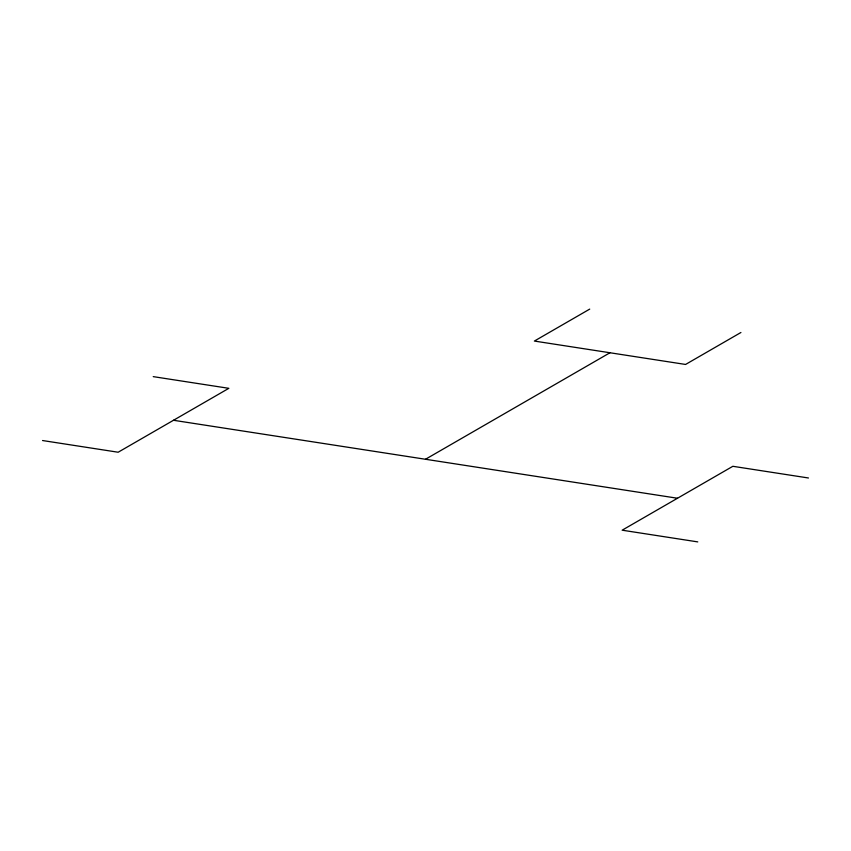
<?xml version="1.0" encoding="UTF-8"?>
<svg xmlns="http://www.w3.org/2000/svg" width="851" height="851" viewBox="0 0 851 851"><rect width="100%" height="100%" fill="white"/><g stroke="black" fill="none" stroke-linecap="round" stroke-linejoin="round"><path stroke-width="1.28" d="M589.722 309.104L534.375 341.06L685.576 364.451L740.923 332.496M425.5 459.263L609.976 352.75M153.233 376.631L228.845 388.322L118.151 452.232L42.55 440.531M808.45 477.985L732.849 466.295L622.155 530.194L697.767 541.896M173.498 420.277L677.502 498.25"/></g></svg>
